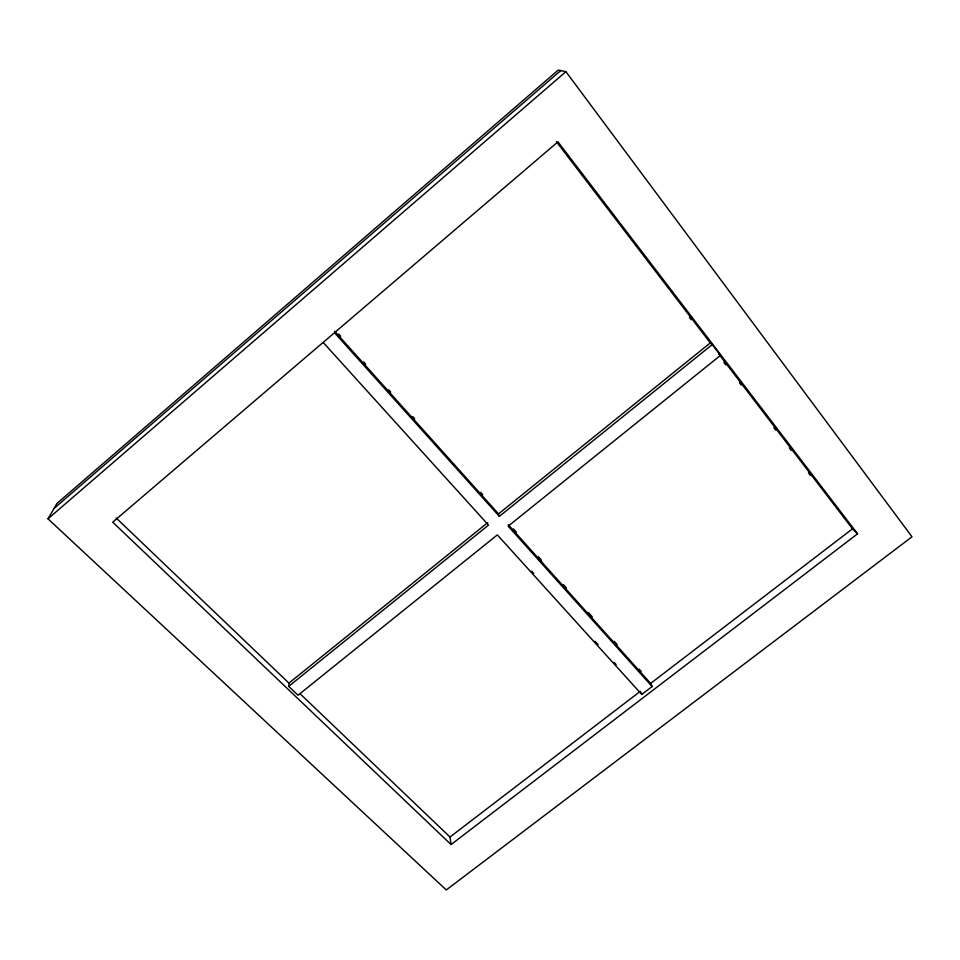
<?xml version="1.0" encoding="UTF-8"?>
<svg xmlns="http://www.w3.org/2000/svg" width="960" height="960" viewBox="0 0 960 960"><rect width="100%" height="100%" fill="white"/><g stroke="black" fill="none" stroke-linecap="round" stroke-linejoin="round"><path stroke-width="1.44" d="M508.296 524.748L650.64 683.412L652.128 686.544L641.76 694.464L497.34 534.888L298.008 695.244L288.708 686.352L288.936 683.112L487.752 522.588M48 518.82L56.94 503.472L558.264 70.044L565.908 71.664L912 536.796L446.292 889.956L48 518.82L565.908 71.664M54.024 508.476L560.76 70.572M712.236 344.592L499.368 516.372L498.54 513.876L710.28 342.912L712.236 344.592L720.48 355.38L508.164 526.176L652.128 686.544M288.708 686.352L488.508 525.12L323.304 342.564M451.056 844.56L112.716 522.168L557.94 141.84L857.556 533.808L451.056 844.56L450.012 837.024L640.32 691.308L641.76 694.464M650.64 683.412L852.492 528.84L857.556 533.808M720.48 355.38L718.488 353.652L852.492 528.84M116.136 517.98L288.936 683.112M300.372 694.032L450.012 837.024M531.732 571.224L533.748 573.444M595.08 641.268L598.092 644.604M614.184 662.4L616.188 664.62M338.688 334.02L340.692 336.252M363.696 361.908L365.688 364.14M388.704 389.808L390.696 392.04M412.704 416.58L414.708 418.812M480.72 492.444L482.724 494.676M513.444 528.924L516.432 532.272M538.392 556.752L541.38 560.1M563.34 584.58L566.328 587.916M588.288 612.408L592.284 616.86M614.232 641.352L617.232 644.688M639.18 669.18L641.184 671.4M334.668 331.212L498.54 513.876M334.644 332.88L499.368 516.372M556.38 141.708L710.28 342.912M689.388 317.34L691.212 319.716M723.924 362.472L725.748 364.848M739.38 382.656L741.192 385.032M773.916 427.788L775.74 430.164M789.372 447.972L791.184 450.348M808.452 472.908L810.276 475.284"/></g></svg>
